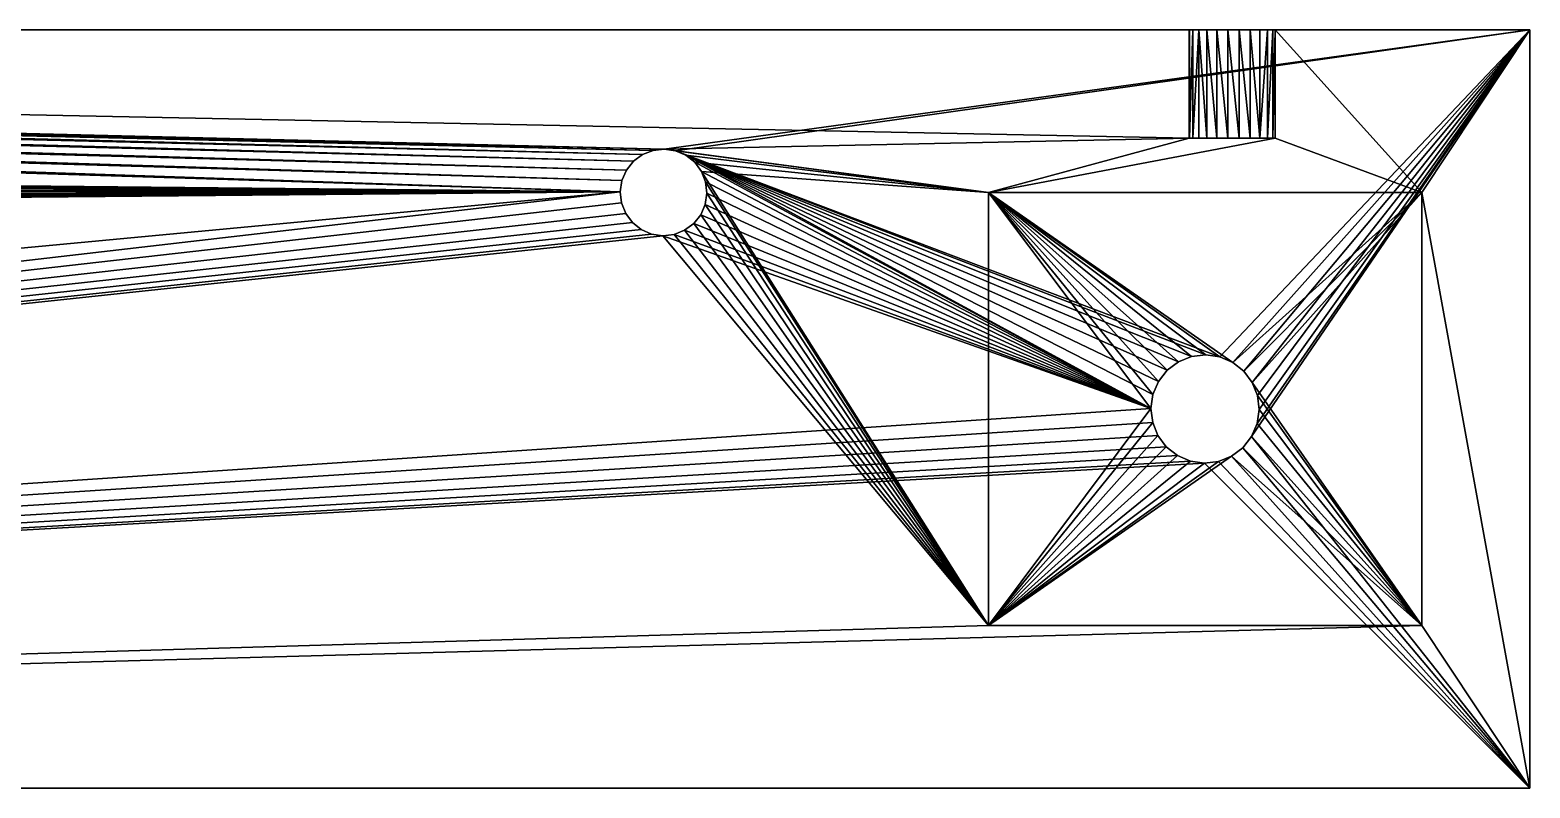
# Model space of a CAD drawing. Header units: metres. Extents: x 0 to 683, y 0 to 667.
# Drawn here: x 421.5 to 560, y 71 to 141 of the extents above; entities that cross this region are included whole.
import ezdxf

# ---------------------------------------------------------------- set-up
doc = ezdxf.new("R2010")
doc.units = ezdxf.units.M

msp = doc.modelspace()

# ---------------------------------------------------------------- meshes
at = {"layer": 'Frame with motor'}
mesh = msp.add_polyface(dxfattribs=at)
corners = [(0, 141, 0), (23.5, 131, 0), (23.5, 141, 0), (10, 126, 0), (10, 86, 0), (560, 71, 0), (550, 86, 0), (0, 71, 0), (550, 126, 0), (510, 86, 0), (479.93, 122, 0), (480.97, 122.12, 0), (481.94, 122.5, 0), (482.78, 123.12, 0), (483.43, 123.94, 0), (483.85, 124.9, 0), (484, 125.93, 0), (478.9, 122.15, 0), (477.94, 122.57, 0), (477.12, 123.22, 0), (476.5, 124.06, 0), (476.12, 125.03, 0), (476, 126.07, 0), (50, 86, 0), (82.73, 123.08, 0), (83.4, 123.89, 0), (83.83, 124.84, 0), (84, 125.87, 0), (81.89, 122.47, 0), (80.91, 122.1, 0), (79.87, 122, 0), (78.84, 122.17, 0), (77.89, 122.6, 0), (77.08, 123.27, 0), (76.47, 124.11, 0), (76.1, 125.09, 0), (76, 126.13, 0), (50, 126, 0), (31.5, 141, 0), (528.53, 131, 0), (528.53, 141, 0), (480.07, 130, 0), (510, 126, 0), (481.1, 129.85, 0), (482.06, 129.43, 0), (482.88, 128.78, 0), (483.5, 127.94, 0), (483.88, 126.97, 0), (479.03, 129.88, 0), (478.06, 129.5, 0), (477.22, 128.88, 0), (476.57, 128.06, 0), (476.15, 127.1, 0), (81.16, 129.83, 0), (82.11, 129.4, 0), (82.92, 128.73, 0), (83.53, 127.89, 0), (83.9, 126.91, 0), (80.13, 130, 0), (79.09, 129.9, 0), (78.11, 129.53, 0), (77.27, 128.92, 0), (76.6, 128.11, 0), (76.17, 127.16, 0), (31.5, 131, 0), (560, 141, 0), (536.47, 141, 0), (536.47, 131, 0)]
mesh.append_faces([[corners[k] for k in face] for face in [(0, 1, 2), (38, 39, 40)]], dxfattribs={"vtx0": -1})
mesh.append_faces([[corners[k] for k in face] for face in [(3, 0, 4), (5, 6, 7), (6, 5, 8), (10, 9, 11), (11, 9, 12), (12, 9, 13), (13, 9, 14), (14, 9, 15), (15, 9, 16), (24, 22, 25), (25, 22, 26), (26, 22, 27), (23, 36, 37), (7, 4, 0), (42, 46, 9), (41, 38, 48), (48, 38, 49), (49, 38, 50), (50, 38, 51), (51, 38, 52), (52, 38, 22), (53, 38, 58), (58, 38, 59), (59, 38, 60), (60, 38, 61), (61, 38, 62), (62, 38, 63), (63, 38, 36), (37, 64, 3), (65, 8, 5), (8, 67, 42)]], dxfattribs={"vtx0": -1, "vtx1": -1})
mesh.append_faces([[corners[k] for k in face] for face in [(1, 0, 3), (7, 9, 10), (7, 22, 23), (23, 22, 24), (39, 38, 41), (39, 41, 42), (22, 38, 53), (36, 38, 37)]], dxfattribs={"vtx0": -1, "vtx1": -1, "vtx2": -1})
mesh.append_faces([[corners[k] for k in face] for face in [(7, 6, 9), (7, 10, 17), (7, 17, 18), (7, 18, 19), (7, 19, 20), (7, 20, 21), (7, 21, 22), (23, 24, 28), (23, 28, 29), (23, 29, 30), (23, 30, 31), (23, 31, 32), (23, 32, 33), (23, 33, 34), (23, 34, 35), (23, 35, 36), (7, 23, 4), (42, 41, 43), (42, 43, 44), (42, 44, 45), (42, 45, 46), (9, 46, 47), (9, 47, 16), (22, 53, 54), (22, 54, 55), (22, 55, 56), (22, 56, 57), (22, 57, 27), (37, 38, 64), (3, 64, 1), (8, 65, 66), (8, 66, 67), (42, 67, 39)]], dxfattribs={"vtx0": -1, "vtx2": -1})
mesh = msp.add_polyface(dxfattribs=at)
corners = [(560, 141, -10), (536.47, 141, 0), (560, 141, 0), (536.48, 141, -0.4), (536.24, 141, -1.41), (535.75, 141, -2.33), (535.04, 141, -3.09), (534.15, 141, -3.64), (533.15, 141, -3.95), (532.1, 141, -3.98), (27.5, 141, -4), (23.64, 141, -1.04), (0, 141, 0), (23.5, 141, 0), (0, 141, -10), (24.04, 141, -2), (24.67, 141, -2.83), (25.5, 141, -3.46), (26.46, 141, -3.86), (528.55, 141, -0.65), (31.5, 141, 0), (528.53, 141, 0), (31.36, 141, -1.04), (528.86, 141, -1.65), (30.96, 141, -2), (529.41, 141, -2.54), (30.33, 141, -2.83), (530.17, 141, -3.25), (29.5, 141, -3.46), (531.09, 141, -3.74), (28.54, 141, -3.86)]
mesh.append_faces([[corners[k] for k in face] for face in [(0, 1, 2), (11, 12, 13), (19, 20, 21)]], dxfattribs={"vtx0": -1})
mesh.append_faces([[corners[k] for k in face] for face in [(1, 0, 3), (3, 0, 4), (4, 0, 5), (5, 0, 6), (6, 0, 7), (7, 0, 8), (8, 0, 9), (12, 11, 14), (14, 10, 0), (20, 19, 22), (22, 23, 24), (24, 25, 26), (26, 27, 28), (28, 29, 30), (30, 9, 10)]], dxfattribs={"vtx0": -1, "vtx1": -1})
mesh.append_faces([[corners[k] for k in face] for face in [(9, 0, 10)]], dxfattribs={"vtx0": -1, "vtx1": -1, "vtx2": -1})
mesh.append_faces([[corners[k] for k in face] for face in [(14, 11, 15), (14, 15, 16), (14, 16, 17), (14, 17, 18), (14, 18, 10), (22, 19, 23), (24, 23, 25), (26, 25, 27), (28, 27, 29), (30, 29, 9)]], dxfattribs={"vtx0": -1, "vtx2": -1})
mesh = msp.add_polyface(dxfattribs=at)
corners = [(560, 71, -10), (534.3, 103.45, -10), (560, 141, -10), (533.49, 102.42, -10), (532.45, 101.64, -10), (531.24, 101.16, -10), (529.94, 101, -10), (0, 71, -10), (534.81, 104.65, -10), (535, 105.94, -10), (528.65, 101.19, -10), (527.45, 101.7, -10), (526.42, 102.51, -10), (525.64, 103.55, -10), (525.16, 104.76, -10), (525, 106.06, -10), (479.93, 122, -10), (480.97, 122.12, -10), (481.94, 122.5, -10), (482.78, 123.12, -10), (483.43, 123.94, -10), (483.85, 124.9, -10), (484, 125.93, -10), (478.9, 122.15, -10), (477.94, 122.57, -10), (477.12, 123.22, -10), (476.5, 124.06, -10), (476.12, 125.03, -10), (476, 126.07, -10), (81.89, 122.47, -10), (82.73, 123.08, -10), (83.4, 123.89, -10), (83.83, 124.84, -10), (84, 125.87, -10), (80.91, 122.1, -10), (79.87, 122, -10), (78.84, 122.17, -10), (77.89, 122.6, -10), (77.08, 123.27, -10), (76.47, 124.11, -10), (76.1, 125.09, -10), (76, 126.13, -10), (33.54, 102.46, -10), (34.33, 103.5, -10), (34.83, 104.71, -10), (35, 106, -10), (32.5, 101.67, -10), (31.29, 101.17, -10), (30, 101, -10), (28.71, 101.17, -10), (27.5, 101.67, -10), (26.46, 102.46, -10), (25.67, 103.5, -10), (25.17, 104.71, -10), (25, 106, -10), (480.07, 130, -10), (0, 141, -10), (481.1, 129.85, -10), (531.35, 110.81, -10), (532.55, 110.3, -10), (533.58, 109.49, -10), (534.36, 108.45, -10), (534.84, 107.24, -10), (530.06, 111, -10), (528.76, 110.84, -10), (527.55, 110.36, -10), (482.06, 129.43, -10), (526.51, 109.58, -10), (525.7, 108.55, -10), (525.19, 107.35, -10), (482.88, 128.78, -10), (483.5, 127.94, -10), (483.88, 126.97, -10), (479.03, 129.88, -10), (478.06, 129.5, -10), (477.22, 128.88, -10), (476.57, 128.06, -10), (476.15, 127.1, -10), (80.13, 130, -10), (81.16, 129.83, -10), (82.11, 129.4, -10), (82.92, 128.73, -10), (83.53, 127.89, -10), (83.9, 126.91, -10), (79.09, 129.9, -10), (78.11, 129.53, -10), (77.27, 128.92, -10), (76.6, 128.11, -10), (76.17, 127.16, -10), (33.54, 109.54, -10), (34.33, 108.5, -10), (34.83, 107.29, -10), (32.5, 110.33, -10), (31.29, 110.83, -10), (30, 111, -10), (28.71, 110.83, -10), (27.5, 110.33, -10), (26.46, 109.54, -10), (25.67, 108.5, -10), (25.17, 107.29, -10)]
mesh.append_faces([[corners[k] for k in face] for face in [(0, 1, 2), (1, 0, 3), (3, 0, 4), (4, 0, 5), (5, 0, 6), (6, 7, 10), (10, 7, 11), (11, 7, 12), (12, 7, 13), (13, 7, 14), (14, 7, 15), (16, 7, 23), (23, 7, 24), (24, 7, 25), (25, 7, 26), (26, 7, 27), (27, 7, 28), (29, 7, 34), (34, 7, 35), (35, 7, 36), (36, 7, 37), (37, 7, 38), (38, 7, 39), (39, 7, 40), (40, 7, 41), (42, 7, 46), (46, 7, 47), (47, 7, 48), (48, 7, 49), (49, 7, 50), (50, 7, 51), (51, 7, 52), (52, 7, 53), (53, 7, 54), (2, 55, 56), (55, 2, 57), (58, 2, 59), (59, 2, 60), (60, 2, 61), (61, 2, 62), (62, 2, 9), (57, 65, 66), (66, 15, 70), (70, 15, 71), (71, 15, 72), (72, 15, 22), (78, 28, 79), (79, 28, 80), (80, 28, 81), (81, 28, 82), (82, 28, 83), (83, 28, 33), (89, 41, 90), (90, 41, 91), (91, 41, 45), (56, 54, 7)]], dxfattribs={"vtx0": -1, "vtx1": -1})
mesh.append_faces([[corners[k] for k in face] for face in [(15, 7, 16), (28, 7, 29), (41, 7, 42), (57, 2, 58), (56, 28, 78), (56, 41, 89)]], dxfattribs={"vtx0": -1, "vtx1": -1, "vtx2": -1})
mesh.append_faces([[corners[k] for k in face] for face in [(6, 0, 7), (2, 1, 8), (2, 8, 9), (15, 16, 17), (15, 17, 18), (15, 18, 19), (15, 19, 20), (15, 20, 21), (15, 21, 22), (28, 29, 30), (28, 30, 31), (28, 31, 32), (28, 32, 33), (41, 42, 43), (41, 43, 44), (41, 44, 45), (57, 58, 63), (57, 63, 64), (57, 64, 65), (66, 65, 67), (66, 67, 68), (66, 68, 69), (66, 69, 15), (56, 55, 73), (56, 73, 74), (56, 74, 75), (56, 75, 76), (56, 76, 77), (56, 77, 28), (56, 78, 84), (56, 84, 85), (56, 85, 86), (56, 86, 87), (56, 87, 88), (56, 88, 41), (56, 89, 92), (56, 92, 93), (56, 93, 94), (56, 94, 95), (56, 95, 96), (56, 96, 97), (56, 97, 98), (56, 98, 99), (56, 99, 54)]], dxfattribs={"vtx0": -1, "vtx2": -1})
mesh = msp.add_polyface(dxfattribs=at)
corners = [(528.55, 141, -0.65), (528.53, 131, 0), (528.55, 131, -0.65), (528.53, 141, 0)]
mesh.append_faces([[corners[k] for k in face] for face in [(0, 1, 2), (1, 0, 3)]], dxfattribs={"vtx0": -1})
mesh = msp.add_polyface(dxfattribs=at)
corners = [(528.86, 141, -1.65), (528.55, 131, -0.65), (528.86, 131, -1.65), (528.55, 141, -0.65)]
mesh.append_faces([[corners[k] for k in face] for face in [(0, 1, 2), (1, 0, 3)]], dxfattribs={"vtx0": -1})
mesh = msp.add_polyface(dxfattribs=at)
corners = [(529.41, 141, -2.54), (528.86, 131, -1.65), (529.41, 131, -2.54), (528.86, 141, -1.65)]
mesh.append_faces([[corners[k] for k in face] for face in [(0, 1, 2), (1, 0, 3)]], dxfattribs={"vtx0": -1})
mesh = msp.add_polyface(dxfattribs=at)
corners = [(529.41, 141, -2.54), (530.17, 131, -3.25), (530.17, 141, -3.25), (529.41, 131, -2.54)]
mesh.append_faces([[corners[k] for k in face] for face in [(0, 1, 2), (1, 0, 3)]], dxfattribs={"vtx0": -1})
mesh = msp.add_polyface(dxfattribs=at)
corners = [(530.17, 141, -3.25), (531.09, 131, -3.74), (531.09, 141, -3.74), (530.17, 131, -3.25)]
mesh.append_faces([[corners[k] for k in face] for face in [(0, 1, 2), (1, 0, 3)]], dxfattribs={"vtx0": -1})
mesh = msp.add_polyface(dxfattribs=at)
corners = [(531.09, 141, -3.74), (532.1, 131, -3.98), (532.1, 141, -3.98), (531.09, 131, -3.74)]
mesh.append_faces([[corners[k] for k in face] for face in [(0, 1, 2), (1, 0, 3)]], dxfattribs={"vtx0": -1})
mesh = msp.add_polyface(dxfattribs=at)
corners = [(532.1, 141, -3.98), (533.15, 131, -3.95), (533.15, 141, -3.95), (532.1, 131, -3.98)]
mesh.append_faces([[corners[k] for k in face] for face in [(0, 1, 2), (1, 0, 3)]], dxfattribs={"vtx0": -1})
mesh = msp.add_polyface(dxfattribs=at)
corners = [(533.15, 141, -3.95), (534.15, 131, -3.64), (534.15, 141, -3.64), (533.15, 131, -3.95)]
mesh.append_faces([[corners[k] for k in face] for face in [(0, 1, 2), (1, 0, 3)]], dxfattribs={"vtx0": -1})
mesh = msp.add_polyface(dxfattribs=at)
corners = [(534.15, 141, -3.64), (535.04, 131, -3.09), (535.04, 141, -3.09), (534.15, 131, -3.64)]
mesh.append_faces([[corners[k] for k in face] for face in [(0, 1, 2), (1, 0, 3)]], dxfattribs={"vtx0": -1})
mesh = msp.add_polyface(dxfattribs=at)
corners = [(535.75, 141, -2.33), (535.04, 131, -3.09), (535.75, 131, -2.33), (535.04, 141, -3.09)]
mesh.append_faces([[corners[k] for k in face] for face in [(0, 1, 2), (1, 0, 3)]], dxfattribs={"vtx0": -1})
mesh = msp.add_polyface(dxfattribs=at)
corners = [(536.24, 141, -1.41), (535.75, 131, -2.33), (536.24, 131, -1.41), (535.75, 141, -2.33)]
mesh.append_faces([[corners[k] for k in face] for face in [(0, 1, 2), (1, 0, 3)]], dxfattribs={"vtx0": -1})
mesh = msp.add_polyface(dxfattribs=at)
corners = [(536.48, 141, -0.4), (536.24, 131, -1.41), (536.48, 131, -0.4), (536.24, 141, -1.41)]
mesh.append_faces([[corners[k] for k in face] for face in [(0, 1, 2), (1, 0, 3)]], dxfattribs={"vtx0": -1})
mesh = msp.add_polyface(dxfattribs=at)
corners = [(536.47, 141, 0), (536.48, 131, -0.4), (536.47, 131, 0), (536.48, 141, -0.4)]
mesh.append_faces([[corners[k] for k in face] for face in [(0, 1, 2), (1, 0, 3)]], dxfattribs={"vtx0": -1})
mesh = msp.add_polyface(dxfattribs=at)
corners = [(560, 141, -10), (560, 71, 0), (560, 71, -10), (560, 141, 0)]
mesh.append_faces([[corners[k] for k in face] for face in [(0, 1, 2), (1, 0, 3)]], dxfattribs={"vtx0": -1})
mesh = msp.add_polyface(dxfattribs=at)
corners = [(536.48, 131, -0.4), (528.53, 131, 0), (536.47, 131, 0), (528.55, 131, -0.65), (536.24, 131, -1.41), (528.86, 131, -1.65), (535.75, 131, -2.33), (529.41, 131, -2.54), (535.04, 131, -3.09), (530.17, 131, -3.25), (534.15, 131, -3.64), (531.09, 131, -3.74), (533.15, 131, -3.95), (532.1, 131, -3.98)]
mesh.append_faces([[corners[k] for k in face] for face in [(0, 1, 2), (11, 12, 13)]], dxfattribs={"vtx0": -1})
mesh.append_faces([[corners[k] for k in face] for face in [(1, 0, 3), (3, 4, 5), (5, 6, 7), (7, 8, 9), (9, 10, 11)]], dxfattribs={"vtx0": -1, "vtx1": -1})
mesh.append_faces([[corners[k] for k in face] for face in [(3, 0, 4), (5, 4, 6), (7, 6, 8), (9, 8, 10), (11, 10, 12)]], dxfattribs={"vtx0": -1, "vtx2": -1})
mesh = msp.add_polyface(dxfattribs=at)
corners = [(477.22, 128.88, -10), (476.57, 128.06, 0), (476.57, 128.06, -10), (477.22, 128.88, 0)]
mesh.append_faces([[corners[k] for k in face] for face in [(0, 1, 2), (1, 0, 3)]], dxfattribs={"vtx0": -1})
mesh = msp.add_polyface(dxfattribs=at)
corners = [(477.22, 128.88, -10), (478.06, 129.5, 0), (477.22, 128.88, 0), (478.06, 129.5, -10)]
mesh.append_faces([[corners[k] for k in face] for face in [(0, 1, 2), (1, 0, 3)]], dxfattribs={"vtx0": -1})
mesh = msp.add_polyface(dxfattribs=at)
corners = [(478.06, 129.5, -10), (479.03, 129.88, 0), (478.06, 129.5, 0), (479.03, 129.88, -10)]
mesh.append_faces([[corners[k] for k in face] for face in [(0, 1, 2), (1, 0, 3)]], dxfattribs={"vtx0": -1})
mesh = msp.add_polyface(dxfattribs=at)
corners = [(479.03, 129.88, -10), (480.07, 130, 0), (479.03, 129.88, 0), (480.07, 130, -10)]
mesh.append_faces([[corners[k] for k in face] for face in [(0, 1, 2), (1, 0, 3)]], dxfattribs={"vtx0": -1})
mesh = msp.add_polyface(dxfattribs=at)
corners = [(480.07, 130, -10), (481.1, 129.85, 0), (480.07, 130, 0), (481.1, 129.85, -10)]
mesh.append_faces([[corners[k] for k in face] for face in [(0, 1, 2), (1, 0, 3)]], dxfattribs={"vtx0": -1})
mesh = msp.add_polyface(dxfattribs=at)
corners = [(481.1, 129.85, -10), (482.06, 129.43, 0), (481.1, 129.85, 0), (482.06, 129.43, -10)]
mesh.append_faces([[corners[k] for k in face] for face in [(0, 1, 2), (1, 0, 3)]], dxfattribs={"vtx0": -1})
mesh = msp.add_polyface(dxfattribs=at)
corners = [(482.06, 129.43, -10), (482.88, 128.78, 0), (482.06, 129.43, 0), (482.88, 128.78, -10)]
mesh.append_faces([[corners[k] for k in face] for face in [(0, 1, 2), (1, 0, 3)]], dxfattribs={"vtx0": -1})
mesh = msp.add_polyface(dxfattribs=at)
corners = [(476.57, 128.06, -10), (476.15, 127.1, 0), (476.15, 127.1, -10), (476.57, 128.06, 0)]
mesh.append_faces([[corners[k] for k in face] for face in [(0, 1, 2), (1, 0, 3)]], dxfattribs={"vtx0": -1})
mesh = msp.add_polyface(dxfattribs=at)
corners = [(482.88, 128.78, 0), (483.5, 127.94, -10), (483.5, 127.94, 0), (482.88, 128.78, -10)]
mesh.append_faces([[corners[k] for k in face] for face in [(0, 1, 2), (1, 0, 3)]], dxfattribs={"vtx0": -1})
mesh = msp.add_polyface(dxfattribs=at)
corners = [(483.5, 127.94, 0), (483.88, 126.97, -10), (483.88, 126.97, 0), (483.5, 127.94, -10)]
mesh.append_faces([[corners[k] for k in face] for face in [(0, 1, 2), (1, 0, 3)]], dxfattribs={"vtx0": -1})
mesh = msp.add_polyface(dxfattribs=at)
corners = [(476.15, 127.1, -10), (476, 126.07, 0), (476, 126.07, -10), (476.15, 127.1, 0)]
mesh.append_faces([[corners[k] for k in face] for face in [(0, 1, 2), (1, 0, 3)]], dxfattribs={"vtx0": -1})
mesh = msp.add_polyface(dxfattribs=at)
corners = [(476, 126.07, -10), (476.12, 125.03, 0), (476.12, 125.03, -10), (476, 126.07, 0)]
mesh.append_faces([[corners[k] for k in face] for face in [(0, 1, 2), (1, 0, 3)]], dxfattribs={"vtx0": -1})
mesh = msp.add_polyface(dxfattribs=at)
corners = [(483.88, 126.97, 0), (484, 125.93, -10), (484, 125.93, 0), (483.88, 126.97, -10)]
mesh.append_faces([[corners[k] for k in face] for face in [(0, 1, 2), (1, 0, 3)]], dxfattribs={"vtx0": -1})
mesh = msp.add_polyface(dxfattribs=at)
corners = [(476.12, 125.03, -10), (476.5, 124.06, 0), (476.5, 124.06, -10), (476.12, 125.03, 0)]
mesh.append_faces([[corners[k] for k in face] for face in [(0, 1, 2), (1, 0, 3)]], dxfattribs={"vtx0": -1})
mesh = msp.add_polyface(dxfattribs=at)
corners = [(483.85, 124.9, 0), (483.43, 123.94, -10), (483.43, 123.94, 0), (483.85, 124.9, -10)]
mesh.append_faces([[corners[k] for k in face] for face in [(0, 1, 2), (1, 0, 3)]], dxfattribs={"vtx0": -1})
mesh = msp.add_polyface(dxfattribs=at)
corners = [(484, 125.93, 0), (483.85, 124.9, -10), (483.85, 124.9, 0), (484, 125.93, -10)]
mesh.append_faces([[corners[k] for k in face] for face in [(0, 1, 2), (1, 0, 3)]], dxfattribs={"vtx0": -1})
mesh = msp.add_polyface(dxfattribs=at)
corners = [(550, 126, -5), (534.36, 108.45, -5), (550, 86, -5), (533.58, 109.49, -5), (532.55, 110.3, -5), (510, 126, -5), (534.84, 107.24, -5), (535, 105.94, -5), (531.35, 110.81, -5), (530.06, 111, -5), (528.76, 110.84, -5), (527.55, 110.36, -5), (526.51, 109.58, -5), (525.7, 108.55, -5), (525.19, 107.35, -5), (525, 106.06, -5), (532.45, 101.64, -5), (510, 86, -5), (533.49, 102.42, -5), (534.3, 103.45, -5), (534.81, 104.65, -5), (531.24, 101.16, -5), (529.94, 101, -5), (528.65, 101.19, -5), (527.45, 101.7, -5), (526.42, 102.51, -5), (525.64, 103.55, -5), (525.16, 104.76, -5)]
mesh.append_faces([[corners[k] for k in face] for face in [(0, 1, 2), (1, 0, 3), (3, 0, 4), (4, 5, 8), (8, 5, 9), (9, 5, 10), (10, 5, 11), (11, 5, 12), (12, 5, 13), (13, 5, 14), (14, 5, 15), (2, 16, 17), (16, 2, 18), (18, 2, 19), (19, 2, 20), (20, 2, 7), (17, 15, 5)]], dxfattribs={"vtx0": -1, "vtx1": -1})
mesh.append_faces([[corners[k] for k in face] for face in [(4, 0, 5), (2, 1, 6), (2, 6, 7), (17, 16, 21), (17, 21, 22), (17, 22, 23), (17, 23, 24), (17, 24, 25), (17, 25, 26), (17, 26, 27), (17, 27, 15)]], dxfattribs={"vtx0": -1, "vtx2": -1})
mesh = msp.add_polyface(dxfattribs=at)
corners = [(510, 126, -5), (550, 126, 0), (510, 126, 0), (550, 126, -5)]
mesh.append_faces([[corners[k] for k in face] for face in [(0, 1, 2), (1, 0, 3)]], dxfattribs={"vtx0": -1})
mesh = msp.add_polyface(dxfattribs=at)
corners = [(510, 86, -5), (510, 126, 0), (510, 86, 0), (510, 126, -5)]
mesh.append_faces([[corners[k] for k in face] for face in [(0, 1, 2), (1, 0, 3)]], dxfattribs={"vtx0": -1})
mesh = msp.add_polyface(dxfattribs=at)
corners = [(550, 126, 0), (550, 86, -5), (550, 86, 0), (550, 126, -5)]
mesh.append_faces([[corners[k] for k in face] for face in [(0, 1, 2), (1, 0, 3)]], dxfattribs={"vtx0": -1})
mesh = msp.add_polyface(dxfattribs=at)
corners = [(476.5, 124.06, -10), (477.12, 123.22, 0), (477.12, 123.22, -10), (476.5, 124.06, 0)]
mesh.append_faces([[corners[k] for k in face] for face in [(0, 1, 2), (1, 0, 3)]], dxfattribs={"vtx0": -1})
mesh = msp.add_polyface(dxfattribs=at)
corners = [(483.43, 123.94, 0), (482.78, 123.12, -10), (482.78, 123.12, 0), (483.43, 123.94, -10)]
mesh.append_faces([[corners[k] for k in face] for face in [(0, 1, 2), (1, 0, 3)]], dxfattribs={"vtx0": -1})
mesh = msp.add_polyface(dxfattribs=at)
corners = [(477.94, 122.57, -10), (477.12, 123.22, 0), (477.94, 122.57, 0), (477.12, 123.22, -10)]
mesh.append_faces([[corners[k] for k in face] for face in [(0, 1, 2), (1, 0, 3)]], dxfattribs={"vtx0": -1})
mesh = msp.add_polyface(dxfattribs=at)
corners = [(478.9, 122.15, -10), (477.94, 122.57, 0), (478.9, 122.15, 0), (477.94, 122.57, -10)]
mesh.append_faces([[corners[k] for k in face] for face in [(0, 1, 2), (1, 0, 3)]], dxfattribs={"vtx0": -1})
mesh = msp.add_polyface(dxfattribs=at)
corners = [(479.93, 122, -10), (478.9, 122.15, 0), (479.93, 122, 0), (478.9, 122.15, -10)]
mesh.append_faces([[corners[k] for k in face] for face in [(0, 1, 2), (1, 0, 3)]], dxfattribs={"vtx0": -1})
mesh = msp.add_polyface(dxfattribs=at)
corners = [(480.97, 122.12, -10), (479.93, 122, 0), (480.97, 122.12, 0), (479.93, 122, -10)]
mesh.append_faces([[corners[k] for k in face] for face in [(0, 1, 2), (1, 0, 3)]], dxfattribs={"vtx0": -1})
mesh = msp.add_polyface(dxfattribs=at)
corners = [(481.94, 122.5, -10), (480.97, 122.12, 0), (481.94, 122.5, 0), (480.97, 122.12, -10)]
mesh.append_faces([[corners[k] for k in face] for face in [(0, 1, 2), (1, 0, 3)]], dxfattribs={"vtx0": -1})
mesh = msp.add_polyface(dxfattribs=at)
corners = [(482.78, 123.12, -10), (481.94, 122.5, 0), (482.78, 123.12, 0), (481.94, 122.5, -10)]
mesh.append_faces([[corners[k] for k in face] for face in [(0, 1, 2), (1, 0, 3)]], dxfattribs={"vtx0": -1})
mesh = msp.add_polyface(dxfattribs=at)
corners = [(527.55, 110.36, -5), (528.76, 110.84, -10), (528.76, 110.84, -5), (527.55, 110.36, -10)]
mesh.append_faces([[corners[k] for k in face] for face in [(0, 1, 2), (1, 0, 3)]], dxfattribs={"vtx0": -1})
mesh = msp.add_polyface(dxfattribs=at)
corners = [(528.76, 110.84, -5), (530.06, 111, -10), (530.06, 111, -5), (528.76, 110.84, -10)]
mesh.append_faces([[corners[k] for k in face] for face in [(0, 1, 2), (1, 0, 3)]], dxfattribs={"vtx0": -1})
mesh = msp.add_polyface(dxfattribs=at)
corners = [(530.06, 111, -5), (531.35, 110.81, -10), (531.35, 110.81, -5), (530.06, 111, -10)]
mesh.append_faces([[corners[k] for k in face] for face in [(0, 1, 2), (1, 0, 3)]], dxfattribs={"vtx0": -1})
mesh = msp.add_polyface(dxfattribs=at)
corners = [(531.35, 110.81, -5), (532.55, 110.3, -10), (532.55, 110.3, -5), (531.35, 110.81, -10)]
mesh.append_faces([[corners[k] for k in face] for face in [(0, 1, 2), (1, 0, 3)]], dxfattribs={"vtx0": -1})
mesh = msp.add_polyface(dxfattribs=at)
corners = [(525.7, 108.55, -10), (526.51, 109.58, -5), (525.7, 108.55, -5), (526.51, 109.58, -10)]
mesh.append_faces([[corners[k] for k in face] for face in [(0, 1, 2), (1, 0, 3)]], dxfattribs={"vtx0": -1})
mesh = msp.add_polyface(dxfattribs=at)
corners = [(526.51, 109.58, -5), (527.55, 110.36, -10), (527.55, 110.36, -5), (526.51, 109.58, -10)]
mesh.append_faces([[corners[k] for k in face] for face in [(0, 1, 2), (1, 0, 3)]], dxfattribs={"vtx0": -1})
mesh = msp.add_polyface(dxfattribs=at)
corners = [(532.55, 110.3, -5), (533.58, 109.49, -10), (533.58, 109.49, -5), (532.55, 110.3, -10)]
mesh.append_faces([[corners[k] for k in face] for face in [(0, 1, 2), (1, 0, 3)]], dxfattribs={"vtx0": -1})
mesh = msp.add_polyface(dxfattribs=at)
corners = [(533.58, 109.49, -5), (534.36, 108.45, -10), (534.36, 108.45, -5), (533.58, 109.49, -10)]
mesh.append_faces([[corners[k] for k in face] for face in [(0, 1, 2), (1, 0, 3)]], dxfattribs={"vtx0": -1})
mesh = msp.add_polyface(dxfattribs=at)
corners = [(525.19, 107.35, -10), (525.7, 108.55, -5), (525.19, 107.35, -5), (525.7, 108.55, -10)]
mesh.append_faces([[corners[k] for k in face] for face in [(0, 1, 2), (1, 0, 3)]], dxfattribs={"vtx0": -1})
mesh = msp.add_polyface(dxfattribs=at)
corners = [(534.36, 108.45, -5), (534.84, 107.24, -10), (534.84, 107.24, -5), (534.36, 108.45, -10)]
mesh.append_faces([[corners[k] for k in face] for face in [(0, 1, 2), (1, 0, 3)]], dxfattribs={"vtx0": -1})
mesh = msp.add_polyface(dxfattribs=at)
corners = [(525, 106.06, -10), (525.19, 107.35, -5), (525, 106.06, -5), (525.19, 107.35, -10)]
mesh.append_faces([[corners[k] for k in face] for face in [(0, 1, 2), (1, 0, 3)]], dxfattribs={"vtx0": -1})
mesh = msp.add_polyface(dxfattribs=at)
corners = [(534.84, 107.24, -5), (535, 105.94, -10), (535, 105.94, -5), (534.84, 107.24, -10)]
mesh.append_faces([[corners[k] for k in face] for face in [(0, 1, 2), (1, 0, 3)]], dxfattribs={"vtx0": -1})
mesh = msp.add_polyface(dxfattribs=at)
corners = [(525.16, 104.76, -10), (525, 106.06, -5), (525.16, 104.76, -5), (525, 106.06, -10)]
mesh.append_faces([[corners[k] for k in face] for face in [(0, 1, 2), (1, 0, 3)]], dxfattribs={"vtx0": -1})
mesh = msp.add_polyface(dxfattribs=at)
corners = [(535, 105.94, -5), (534.81, 104.65, -10), (534.81, 104.65, -5), (535, 105.94, -10)]
mesh.append_faces([[corners[k] for k in face] for face in [(0, 1, 2), (1, 0, 3)]], dxfattribs={"vtx0": -1})
mesh = msp.add_polyface(dxfattribs=at)
corners = [(525.64, 103.55, -10), (525.16, 104.76, -5), (525.64, 103.55, -5), (525.16, 104.76, -10)]
mesh.append_faces([[corners[k] for k in face] for face in [(0, 1, 2), (1, 0, 3)]], dxfattribs={"vtx0": -1})
mesh = msp.add_polyface(dxfattribs=at)
corners = [(534.81, 104.65, -5), (534.3, 103.45, -10), (534.3, 103.45, -5), (534.81, 104.65, -10)]
mesh.append_faces([[corners[k] for k in face] for face in [(0, 1, 2), (1, 0, 3)]], dxfattribs={"vtx0": -1})
mesh = msp.add_polyface(dxfattribs=at)
corners = [(526.42, 102.51, -10), (525.64, 103.55, -5), (526.42, 102.51, -5), (525.64, 103.55, -10)]
mesh.append_faces([[corners[k] for k in face] for face in [(0, 1, 2), (1, 0, 3)]], dxfattribs={"vtx0": -1})
mesh = msp.add_polyface(dxfattribs=at)
corners = [(527.45, 101.7, -10), (526.42, 102.51, -5), (527.45, 101.7, -5), (526.42, 102.51, -10)]
mesh.append_faces([[corners[k] for k in face] for face in [(0, 1, 2), (1, 0, 3)]], dxfattribs={"vtx0": -1})
mesh = msp.add_polyface(dxfattribs=at)
corners = [(534.3, 103.45, -5), (533.49, 102.42, -10), (533.49, 102.42, -5), (534.3, 103.45, -10)]
mesh.append_faces([[corners[k] for k in face] for face in [(0, 1, 2), (1, 0, 3)]], dxfattribs={"vtx0": -1})
mesh = msp.add_polyface(dxfattribs=at)
corners = [(528.65, 101.19, -10), (527.45, 101.7, -5), (528.65, 101.19, -5), (527.45, 101.7, -10)]
mesh.append_faces([[corners[k] for k in face] for face in [(0, 1, 2), (1, 0, 3)]], dxfattribs={"vtx0": -1})
mesh = msp.add_polyface(dxfattribs=at)
corners = [(529.94, 101, -10), (528.65, 101.19, -5), (529.94, 101, -5), (528.65, 101.19, -10)]
mesh.append_faces([[corners[k] for k in face] for face in [(0, 1, 2), (1, 0, 3)]], dxfattribs={"vtx0": -1})
mesh = msp.add_polyface(dxfattribs=at)
corners = [(531.24, 101.16, -10), (529.94, 101, -5), (531.24, 101.16, -5), (529.94, 101, -10)]
mesh.append_faces([[corners[k] for k in face] for face in [(0, 1, 2), (1, 0, 3)]], dxfattribs={"vtx0": -1})
mesh = msp.add_polyface(dxfattribs=at)
corners = [(532.45, 101.64, -10), (531.24, 101.16, -5), (532.45, 101.64, -5), (531.24, 101.16, -10)]
mesh.append_faces([[corners[k] for k in face] for face in [(0, 1, 2), (1, 0, 3)]], dxfattribs={"vtx0": -1})
mesh = msp.add_polyface(dxfattribs=at)
corners = [(533.49, 102.42, -10), (532.45, 101.64, -5), (533.49, 102.42, -5), (532.45, 101.64, -10)]
mesh.append_faces([[corners[k] for k in face] for face in [(0, 1, 2), (1, 0, 3)]], dxfattribs={"vtx0": -1})
mesh = msp.add_polyface(dxfattribs=at)
corners = [(550, 86, -5), (510, 86, 0), (550, 86, 0), (510, 86, -5)]
mesh.append_faces([[corners[k] for k in face] for face in [(0, 1, 2), (1, 0, 3)]], dxfattribs={"vtx0": -1})
mesh = msp.add_polyface(dxfattribs=at)
corners = [(0, 71, -10), (560, 71, 0), (0, 71, 0), (560, 71, -10)]
mesh.append_faces([[corners[k] for k in face] for face in [(0, 1, 2), (1, 0, 3)]], dxfattribs={"vtx0": -1})

doc.saveas('drawing.dxf')
